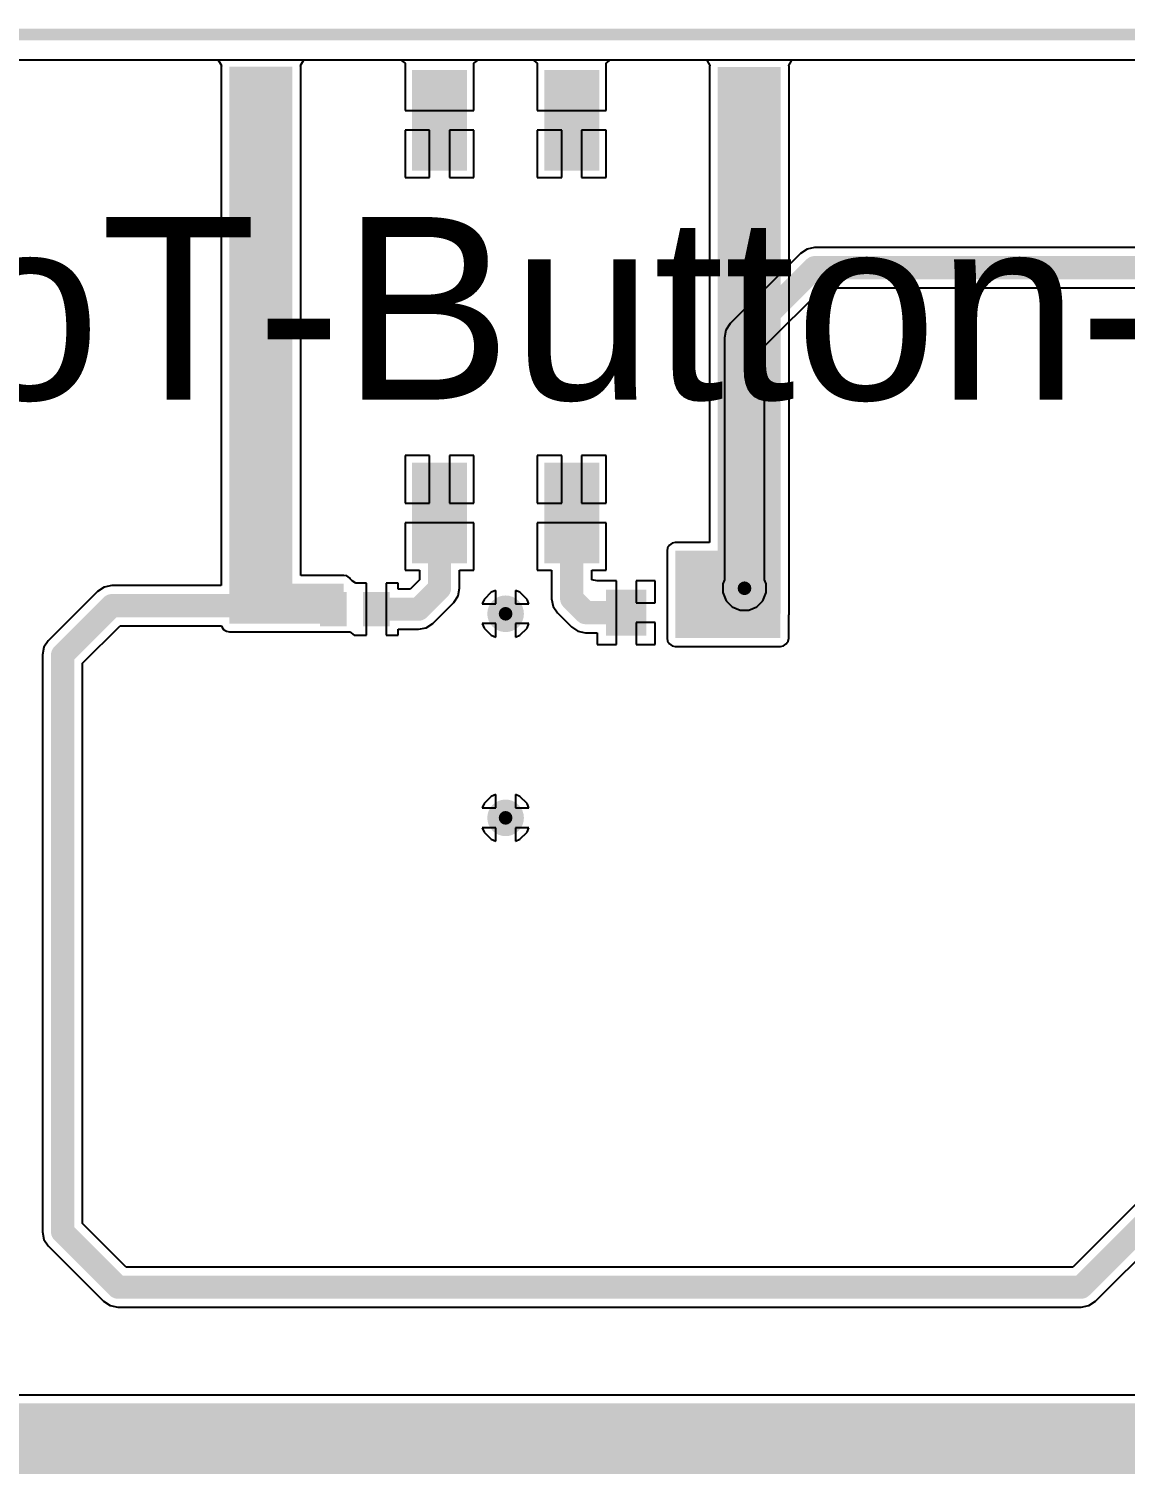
# Model space of a CAD drawing. Header units: millimetres. Extents: x -0.2 to 3.71, y -0.88 to 2.79.
# Drawn here: x 1.106 to 2.051, y 1.542 to 2.781 of the extents above; entities that cross this region are included whole.
import ezdxf

# ---------------------------------------------------------------- set-up
doc = ezdxf.new("R2010")
doc.units = ezdxf.units.MM
doc.header["$MEASUREMENT"] = 0
for name, color, linetype in [('BottomLayer', 5, 'Continuous'), ('BottomPaste', 16, 'Continuous'), ('BottomSolder', 6, 'Continuous'), ('Mechanical2', 216, 'Continuous'), ('TopLayer', 1, 'Continuous'), ('TopOverlay', 2, 'Continuous'), ('TopSolder', 216, 'Continuous'), ('ViaHoleLayer', 16, 'Continuous')]:
    doc.layers.add(name, color=color, linetype=linetype)
doc.styles.add('Arial', font='', dxfattribs={"height": 0.2})
doc.styles.get('Arial').set_extended_font_data('Arial')

# ---------------------------------------------------------------- blocks, each defined once
blk = doc.blocks.new('C___0402_B_5')
at = {"layer": 'BottomLayer'}
for points in [[(-0.0095, 0.0125), (-0.0095, -0.0125), (-0.0275, -0.0125), (-0.0275, 0.0125)], [(0.0275, 0.0125), (0.0275, -0.0125), (0.0095, -0.0125), (0.0095, 0.0125)]]:
    blk.add_hatch(color=5, dxfattribs=at).paths.add_polyline_path(points)
at = {"layer": 'BottomPaste'}
for points in [[(-0.0095, 0.0125), (-0.0095, -0.0125), (-0.0275, -0.0125), (-0.0275, 0.0125)], [(0.0275, 0.0125), (0.0275, -0.0125), (0.0095, -0.0125), (0.0095, 0.0125)]]:
    blk.add_hatch(color=16, dxfattribs=at).paths.add_polyline_path(points)
at = {"layer": 'BottomSolder'}
for points in [[(-0.0071, 0.0149), (-0.0071, -0.0149), (-0.0299, -0.0149), (-0.0299, 0.0149)], [(0.0299, 0.0149), (0.0299, -0.0149), (0.0071, -0.0149), (0.0071, 0.0149)]]:
    blk.add_hatch(color=6, dxfattribs=at).paths.add_polyline_path(points)
blk = doc.blocks.new('K2_6639SP_C4SC_04_B_13')
at = {"layer": 'BottomLayer'}
for points in [[(-0.1299, 0.0571), (-0.2087, 0.0571), (-0.2087, 0.0965), (-0.1299, 0.0965)], [(0.2087, 0.0571), (0.1299, 0.0571), (0.1299, 0.0965), (0.2087, 0.0965)], [(-0.1299, -0.0965), (-0.2087, -0.0965), (-0.2087, -0.0571), (-0.1299, -0.0571)], [(0.2087, -0.0965), (0.1299, -0.0965), (0.1299, -0.0571), (0.2087, -0.0571)]]:
    blk.add_hatch(color=5, dxfattribs=at).paths.add_polyline_path(points)
at = {"layer": 'BottomPaste'}
for points in [[(-0.1299, 0.0571), (-0.2087, 0.0571), (-0.2087, 0.0965), (-0.1299, 0.0965)], [(0.2087, 0.0571), (0.1299, 0.0571), (0.1299, 0.0965), (0.2087, 0.0965)], [(-0.1299, -0.0965), (-0.2087, -0.0965), (-0.2087, -0.0571), (-0.1299, -0.0571)], [(0.2087, -0.0965), (0.1299, -0.0965), (0.1299, -0.0571), (0.2087, -0.0571)]]:
    blk.add_hatch(color=16, dxfattribs=at).paths.add_polyline_path(points)
at = {"layer": 'BottomSolder'}
for points in [[(-0.1259, 0.0531), (-0.2127, 0.0531), (-0.2127, 0.1005), (-0.1259, 0.1005)], [(0.2127, 0.0531), (0.1259, 0.0531), (0.1259, 0.1005), (0.2127, 0.1005)], [(-0.1259, -0.1005), (-0.2127, -0.1005), (-0.2127, -0.0531), (-0.1259, -0.0531)], [(0.2127, -0.1005), (0.1259, -0.1005), (0.1259, -0.0531), (0.2127, -0.0531)]]:
    blk.add_hatch(color=6, dxfattribs=at).paths.add_polyline_path(points)
blk = doc.blocks.new('K2_6639SP_C4SC_04_B_14')
at = {"layer": 'BottomLayer'}
for points in [[(-0.1299, 0.0571), (-0.2087, 0.0571), (-0.2087, 0.0965), (-0.1299, 0.0965)], [(0.2087, 0.0571), (0.1299, 0.0571), (0.1299, 0.0965), (0.2087, 0.0965)], [(-0.1299, -0.0965), (-0.2087, -0.0965), (-0.2087, -0.0571), (-0.1299, -0.0571)], [(0.2087, -0.0965), (0.1299, -0.0965), (0.1299, -0.0571), (0.2087, -0.0571)]]:
    blk.add_hatch(color=5, dxfattribs=at).paths.add_polyline_path(points)
at = {"layer": 'BottomPaste'}
for points in [[(-0.1299, 0.0571), (-0.2087, 0.0571), (-0.2087, 0.0965), (-0.1299, 0.0965)], [(0.2087, 0.0571), (0.1299, 0.0571), (0.1299, 0.0965), (0.2087, 0.0965)], [(-0.1299, -0.0965), (-0.2087, -0.0965), (-0.2087, -0.0571), (-0.1299, -0.0571)], [(0.2087, -0.0965), (0.1299, -0.0965), (0.1299, -0.0571), (0.2087, -0.0571)]]:
    blk.add_hatch(color=16, dxfattribs=at).paths.add_polyline_path(points)
at = {"layer": 'BottomSolder'}
for points in [[(-0.1259, 0.0531), (-0.2127, 0.0531), (-0.2127, 0.1005), (-0.1259, 0.1005)], [(0.2127, 0.0531), (0.1259, 0.0531), (0.1259, 0.1005), (0.2127, 0.1005)], [(-0.1259, -0.1005), (-0.2127, -0.1005), (-0.2127, -0.0531), (-0.1259, -0.0531)], [(0.2127, -0.1005), (0.1259, -0.1005), (0.1259, -0.0531), (0.2127, -0.0531)]]:
    blk.add_hatch(color=6, dxfattribs=at).paths.add_polyline_path(points)
blk = doc.blocks.new('C___0603_B_42')
at = {"layer": 'BottomLayer'}
for points in [[(-0.045, -0.0175), (-0.045, 0.0175), (-0.015, 0.0175), (-0.015, -0.0175)], [(0.015, -0.0175), (0.015, 0.0175), (0.045, 0.0175), (0.045, -0.0175)]]:
    blk.add_hatch(color=5, dxfattribs=at).paths.add_polyline_path(points)
at = {"layer": 'BottomPaste'}
for points in [[(-0.045, -0.0175), (-0.045, 0.0175), (-0.015, 0.0175), (-0.015, -0.0175)], [(0.015, -0.0175), (0.015, 0.0175), (0.045, 0.0175), (0.045, -0.0175)]]:
    blk.add_hatch(color=16, dxfattribs=at).paths.add_polyline_path(points)
at = {"layer": 'BottomSolder'}
for points in [[(-0.0474, -0.0199), (-0.0474, 0.0199), (-0.0126, 0.0199), (-0.0126, -0.0199)], [(0.0126, -0.0199), (0.0126, 0.0199), (0.0474, 0.0199), (0.0474, -0.0199)]]:
    blk.add_hatch(color=6, dxfattribs=at).paths.add_polyline_path(points)

msp = doc.modelspace()

# ---------------------------------------------------------------- hatches: boundary and pattern name
at = {"layer": 'BottomLayer'}
for points in [[(1.2789, 2.7479), (1.2789, 2.2675), (1.3332, 2.2675), (1.3332, 2.7479)], [(1.7, 2.7476), (1.7, 2.276), (1.7543, 2.276), (1.7543, 2.7476)], [(1.6633, 2.255), (1.754, 2.255), (1.754, 2.3303), (1.6633, 2.3303)], [(1.3774, 2.302), (1.2842, 2.302), (1.2842, 2.2675), (1.3774, 2.2675)]]:
    msp.add_hatch(color=5, dxfattribs=at).paths.add_polyline_path(points)
h = msp.add_hatch(color=5, dxfattribs=at)
edge = h.paths.add_edge_path()
edge.add_arc((1.723, 2.298), 0.0118, 0, 360)
h = msp.add_hatch(color=5, dxfattribs=at)
edge = h.paths.add_edge_path()
edge.add_arc((1.517, 2.276), 0.0118, 0, 360)
h = msp.add_hatch(color=5, dxfattribs=at)
edge = h.paths.add_edge_path()
edge.add_arc((1.517, 2.1), 0.0118, 0, 360)
at = {"layer": 'BottomSolder'}
h = msp.add_hatch(color=6, dxfattribs=at)
edge = h.paths.add_edge_path()
edge.add_arc((1.723, 2.298), 0.0158, 0, 360)
h = msp.add_hatch(color=6, dxfattribs=at)
edge = h.paths.add_edge_path()
edge.add_arc((1.517, 2.276), 0.0158, 0, 360)
h = msp.add_hatch(color=6, dxfattribs=at)
edge = h.paths.add_edge_path()
edge.add_arc((1.517, 2.1), 0.0158, 0, 360)
at = {"layer": 'TopLayer'}
h = msp.add_hatch(color=1, dxfattribs=at)
edge = h.paths.add_edge_path()
edge.add_arc((1.723, 2.298), 0.0118, 0, 360)
h = msp.add_hatch(color=1, dxfattribs=at)
edge = h.paths.add_edge_path()
edge.add_arc((1.517, 2.276), 0.0118, 0, 360)
h = msp.add_hatch(color=1, dxfattribs=at)
edge = h.paths.add_edge_path()
edge.add_arc((1.517, 2.1), 0.0118, 0, 360)
for points in [[(0.951, 1.516), (2.1736, 1.516), (2.1736, 1.595), (0.951, 1.595)], [(1.1853, 1.2663), (1.2996, 1.3322), (1.149, 1.5931), (1.0347, 1.5272)], [(1.6299, 1.4732), (1.7442, 1.4072), (1.807, 1.516), (1.6927, 1.582)]]:
    msp.add_hatch(color=1, dxfattribs=at).paths.add_polyline_path(points)
at = {"layer": 'TopSolder'}
h = msp.add_hatch(color=216, dxfattribs=at)
edge = h.paths.add_edge_path()
edge.add_arc((1.723, 2.298), 0.0158, 0, 360)
h = msp.add_hatch(color=216, dxfattribs=at)
edge = h.paths.add_edge_path()
edge.add_arc((1.517, 2.276), 0.0158, 0, 360)
h = msp.add_hatch(color=216, dxfattribs=at)
edge = h.paths.add_edge_path()
edge.add_arc((1.517, 2.1), 0.0158, 0, 360)
at = {"layer": 'ViaHoleLayer'}
h = msp.add_hatch(color=16, dxfattribs=at)
edge = h.paths.add_edge_path()
edge.add_arc((1.723, 2.298), 0.00591, 0, 360)
h = msp.add_hatch(color=16, dxfattribs=at)
edge = h.paths.add_edge_path()
edge.add_arc((1.517, 2.276), 0.00591, 0, 360)
h = msp.add_hatch(color=16, dxfattribs=at)
edge = h.paths.add_edge_path()
edge.add_arc((1.517, 2.1), 0.00591, 0, 360)

# ---------------------------------------------------------------- linework, layer by layer
at = {"layer": 'BottomLayer'}
for p, q in [((0.7932, 2.7538), (1.2684, 2.7538)), ((1.2684, 2.7538), (1.2693, 2.7531)), ((1.2693, 2.7531), (1.2719, 2.7488)), ((1.2719, 2.7488), (1.2717, 2.7479)), ((1.3401, 2.7488), (1.3428, 2.7531)), ((1.3403, 2.7479), (1.3401, 2.7488)), ((1.3428, 2.7531), (1.3437, 2.7538)), ((1.3437, 2.7538), (1.4265, 2.7538)), ((1.4265, 2.7538), (1.4303, 2.751)), ((1.4303, 2.751), (1.4303, 2.7488)), ((1.4303, 2.7488), (1.4303, 2.7101)), ((1.4897, 2.751), (1.4935, 2.7538)), ((1.4897, 2.7488), (1.4897, 2.751)), ((1.4897, 2.7101), (1.4897, 2.7488)), ((1.4935, 2.7538), (1.5405, 2.7538)), ((1.5405, 2.7538), (1.5443, 2.751)), ((1.5443, 2.751), (1.5443, 2.7488)), ((1.5443, 2.7488), (1.5443, 2.7101)), ((1.6037, 2.751), (1.6075, 2.7538)), ((1.6037, 2.7488), (1.6037, 2.751)), ((1.6037, 2.7101), (1.6037, 2.7488)), ((1.6075, 2.7538), (1.6897, 2.7538)), ((1.6897, 2.7538), (1.6907, 2.7529)), ((1.6907, 2.7529), (1.6931, 2.7488)), ((1.6931, 2.7488), (1.6928, 2.7476)), ((1.7612, 2.7488), (1.7636, 2.7529)), ((1.7614, 2.7476), (1.7612, 2.7488)), ((1.7636, 2.7529), (1.7646, 2.7538)), ((1.7646, 2.7538), (2.3615, 2.7538)), ((1.2717, 2.7479), (1.2717, 2.3003)), ((1.3403, 2.3091), (1.3403, 2.7479)), ((1.6928, 2.7476), (1.6928, 2.3374)), ((1.7614, 2.276), (1.7614, 2.7476)), ((1.4303, 2.7101), (1.46, 2.7101)), ((1.46, 2.7101), (1.4897, 2.7101)), ((1.5443, 2.7101), (1.574, 2.7101)), ((1.574, 2.7101), (1.6037, 2.7101)), ((1.4515, 2.6931), (1.4303, 2.6931)), ((1.4303, 2.6931), (1.4303, 2.6522)), ((1.4515, 2.6522), (1.4515, 2.6931)), ((1.4897, 2.6931), (1.4685, 2.6931)), ((1.4685, 2.6931), (1.4685, 2.6522)), ((1.4897, 2.6522), (1.4897, 2.6931)), ((1.5655, 2.6931), (1.5443, 2.6931)), ((1.5443, 2.6931), (1.5443, 2.6522)), ((1.5655, 2.6522), (1.5655, 2.6931)), ((1.6037, 2.6931), (1.5825, 2.6931)), ((1.5825, 2.6931), (1.5825, 2.6522)), ((1.6037, 2.6522), (1.6037, 2.6931)), ((1.4303, 2.6522), (1.4515, 2.6522)), ((1.4685, 2.6522), (1.4897, 2.6522)), ((1.5443, 2.6522), (1.5655, 2.6522)), ((1.5825, 2.6522), (1.6037, 2.6522)), ((1.4515, 2.4124), (1.4303, 2.4124)), ((1.4303, 2.4124), (1.4303, 2.3715)), ((1.4515, 2.3715), (1.4515, 2.4124)), ((1.4897, 2.4124), (1.4685, 2.4124)), ((1.4685, 2.4124), (1.4685, 2.3715)), ((1.4897, 2.3715), (1.4897, 2.4124)), ((1.5655, 2.4124), (1.5443, 2.4124)), ((1.5443, 2.4124), (1.5443, 2.3715)), ((1.5655, 2.3715), (1.5655, 2.4124)), ((1.6037, 2.4124), (1.5825, 2.4124)), ((1.5825, 2.4124), (1.5825, 2.3715)), ((1.6037, 2.3715), (1.6037, 2.4124)), ((1.4303, 2.3715), (1.4515, 2.3715)), ((1.4685, 2.3715), (1.4897, 2.3715)), ((1.5443, 2.3715), (1.5655, 2.3715)), ((1.5825, 2.3715), (1.6037, 2.3715)), ((1.46, 2.3545), (1.4303, 2.3545)), ((1.4303, 2.3545), (1.4303, 2.3136)), ((1.4897, 2.3545), (1.46, 2.3545)), ((1.4897, 2.3136), (1.4897, 2.3545)), ((1.574, 2.3545), (1.5443, 2.3545)), ((1.5443, 2.3545), (1.5443, 2.3136)), ((1.6037, 2.3545), (1.574, 2.3545)), ((1.6037, 2.3136), (1.6037, 2.3545)), ((1.6567, 2.333), (1.6562, 2.3303)), ((1.6562, 2.3303), (1.6562, 2.255)), ((1.6583, 2.3353), (1.6567, 2.333)), ((1.6606, 2.3369), (1.6583, 2.3353)), ((1.6633, 2.3374), (1.6606, 2.3369)), ((1.6928, 2.3374), (1.6633, 2.3374)), ((1.3774, 2.3091), (1.3403, 2.3091)), ((1.3801, 2.3086), (1.3774, 2.3091)), ((1.3824, 2.307), (1.3801, 2.3086)), ((1.3831, 2.3061), (1.3824, 2.307)), ((1.3848, 2.3043), (1.3831, 2.3061)), ((1.388, 2.3025), (1.3848, 2.3043)), ((1.4303, 2.3136), (1.4427, 2.3136)), ((1.4427, 2.3052), (1.4348, 2.2973)), ((1.4427, 2.3136), (1.4427, 2.3052)), ((1.4773, 2.298), (1.4773, 2.3136)), ((1.4773, 2.3136), (1.4897, 2.3136)), ((1.5443, 2.3136), (1.5567, 2.3136)), ((1.5567, 2.3136), (1.5567, 2.289)), ((1.5913, 2.3053), (1.5913, 2.3136)), ((1.5913, 2.3136), (1.6037, 2.3136)), ((1.596, 2.3045), (1.5913, 2.3053)), ((1.6125, 2.3045), (1.596, 2.3045)), ((1.596, 2.3045), (1.596, 2.3045)), ((1.6125, 2.277), (1.6125, 2.3045)), ((1.646, 2.3045), (1.6295, 2.3045)), ((1.6295, 2.3045), (1.6295, 2.2855)), ((1.646, 2.2855), (1.646, 2.3045)), ((1.1652, 2.2953), (1.1227, 2.2527)), ((1.1709, 2.299), (1.1652, 2.2953)), ((1.1775, 2.3003), (1.1709, 2.299)), ((1.2717, 2.3003), (1.1775, 2.3003)), ((1.3893, 2.3025), (1.388, 2.3025)), ((1.397, 2.3025), (1.3893, 2.3025)), ((1.397, 2.28), (1.397, 2.3025)), ((1.4245, 2.3025), (1.414, 2.3025)), ((1.414, 2.3025), (1.414, 2.28)), ((1.4245, 2.2973), (1.4245, 2.3025)), ((1.4348, 2.2973), (1.4245, 2.2973)), ((1.4723, 2.2857), (1.476, 2.2914)), ((1.476, 2.2914), (1.4773, 2.298)), ((1.5046, 2.2945), (1.4985, 2.2884)), ((1.5085, 2.2961), (1.5046, 2.2945)), ((1.5085, 2.2845), (1.5085, 2.2961)), ((1.5294, 2.2945), (1.5255, 2.2961)), ((1.5255, 2.2961), (1.5255, 2.2845)), ((1.5355, 2.2884), (1.5294, 2.2945)), ((1.397, 2.2575), (1.397, 2.28)), ((1.414, 2.28), (1.414, 2.2575)), ((1.4543, 2.2677), (1.4723, 2.2857)), ((1.4985, 2.2884), (1.4969, 2.2845)), ((1.4969, 2.2845), (1.5085, 2.2845)), ((1.5255, 2.2845), (1.5371, 2.2845)), ((1.5371, 2.2845), (1.5355, 2.2884)), ((1.5567, 2.289), (1.558, 2.2824)), ((1.558, 2.2824), (1.5617, 2.2767)), ((1.6295, 2.2855), (1.646, 2.2855)), ((1.4486, 2.264), (1.4543, 2.2677)), ((1.5085, 2.2675), (1.4969, 2.2675)), ((1.4969, 2.2675), (1.4985, 2.2636)), ((1.5085, 2.2559), (1.5085, 2.2675)), ((1.5371, 2.2675), (1.5255, 2.2675)), ((1.5255, 2.2675), (1.5255, 2.2559)), ((1.5355, 2.2636), (1.5371, 2.2675)), ((1.5617, 2.2767), (1.5737, 2.2647)), ((1.6125, 2.2495), (1.6125, 2.277)), ((1.646, 2.2685), (1.6295, 2.2685)), ((1.6295, 2.2685), (1.6295, 2.2495)), ((1.646, 2.2495), (1.646, 2.2685)), ((1.7611, 2.2746), (1.7614, 2.276)), ((1.7611, 2.255), (1.7611, 2.2746)), ((1.1523, 2.2333), (1.1847, 2.2657)), ((1.1847, 2.2657), (1.2721, 2.2657)), ((1.2721, 2.2657), (1.2723, 2.2648)), ((1.2723, 2.2648), (1.2738, 2.2625)), ((1.2738, 2.2625), (1.2762, 2.2609)), ((1.2762, 2.2609), (1.2789, 2.2604)), ((1.2789, 2.2604), (1.3774, 2.2604)), ((1.3774, 2.2604), (1.3781, 2.2605)), ((1.3781, 2.2605), (1.3827, 2.2605)), ((1.3827, 2.2605), (1.3865, 2.2575)), ((1.3865, 2.2575), (1.3883, 2.2575)), ((1.3883, 2.2575), (1.397, 2.2575)), ((1.414, 2.2575), (1.4245, 2.2575)), ((1.4245, 2.2575), (1.4245, 2.2627)), ((1.4245, 2.2627), (1.442, 2.2627)), ((1.442, 2.2627), (1.4486, 2.264)), ((1.4985, 2.2636), (1.5046, 2.2575)), ((1.5046, 2.2575), (1.5085, 2.2559)), ((1.5255, 2.2559), (1.5294, 2.2575)), ((1.5294, 2.2575), (1.5355, 2.2636)), ((1.5737, 2.2647), (1.5794, 2.261)), ((1.5794, 2.261), (1.586, 2.2597)), ((1.586, 2.2597), (1.586, 2.2597)), ((1.586, 2.2597), (1.596, 2.2597)), ((1.596, 2.2597), (1.596, 2.2495)), ((1.6562, 2.255), (1.6567, 2.2523)), ((1.7606, 2.2523), (1.7611, 2.255)), ((1.1189, 2.2471), (1.1176, 2.2405)), ((1.1227, 2.2527), (1.1189, 2.2471)), ((1.596, 2.2495), (1.6125, 2.2495)), ((1.6295, 2.2495), (1.646, 2.2495)), ((1.6567, 2.2523), (1.6583, 2.25)), ((1.6583, 2.25), (1.6606, 2.2484)), ((1.6606, 2.2484), (1.6633, 2.2479)), ((1.6633, 2.2479), (1.754, 2.2479)), ((1.754, 2.2479), (1.7567, 2.2484)), ((1.7567, 2.2484), (1.759, 2.25)), ((1.759, 2.25), (1.7606, 2.2523)), ((1.1176, 2.2405), (1.1176, 1.743)), ((1.1523, 1.7502), (1.1523, 2.2333)), ((1.5046, 2.1185), (1.4985, 2.1124)), ((1.5085, 2.1201), (1.5046, 2.1185)), ((1.5085, 2.1085), (1.5085, 2.1201)), ((1.5294, 2.1185), (1.5255, 2.1201)), ((1.5255, 2.1201), (1.5255, 2.1085)), ((1.5355, 2.1124), (1.5294, 2.1185)), ((1.4985, 2.1124), (1.4969, 2.1085)), ((1.4969, 2.1085), (1.5085, 2.1085)), ((1.5255, 2.1085), (1.5371, 2.1085)), ((1.5371, 2.1085), (1.5355, 2.1124)), ((1.5085, 2.0915), (1.4969, 2.0915)), ((1.4969, 2.0915), (1.4985, 2.0876)), ((1.4985, 2.0876), (1.5046, 2.0815)), ((1.5046, 2.0815), (1.5085, 2.0799)), ((1.5085, 2.0799), (1.5085, 2.0915)), ((1.5371, 2.0915), (1.5255, 2.0915)), ((1.5255, 2.0915), (1.5255, 2.0799)), ((1.5255, 2.0799), (1.5294, 2.0815)), ((1.5294, 2.0815), (1.5355, 2.0876)), ((1.5355, 2.0876), (1.5371, 2.0915)), ((2.2034, 1.9099), (2.0061, 1.7126)), ((2.0256, 1.6831), (2.2228, 1.8803)), ((1.1899, 1.7126), (1.1523, 1.7502)), ((1.1176, 1.743), (1.1189, 1.7364)), ((1.1189, 1.7364), (1.1227, 1.7308)), ((1.1227, 1.7308), (1.1704, 1.6831)), ((2.0061, 1.7126), (1.1899, 1.7126)), ((1.1704, 1.6831), (1.1761, 1.6793)), ((1.1761, 1.6793), (1.1827, 1.678)), ((1.1827, 1.678), (2.0133, 1.678)), ((2.0133, 1.678), (2.0199, 1.6793)), ((2.0199, 1.6793), (2.0256, 1.6831))]:
    msp.add_line(p, q, dxfattribs=at)
at = {"layer": 'BottomLayer', "const_width": 0.02}
for points in [[(1.46, 2.298), (1.46, 2.363)], [(1.574, 2.289), (1.574, 2.363)], [(1.442, 2.28), (1.46, 2.298)], [(1.135, 2.2405), (1.1775, 2.283)], [(1.1775, 2.283), (1.3145, 2.283)], [(1.574, 2.289), (1.586, 2.277)], [(1.4054, 2.28), (1.4055, 2.28)], [(1.4055, 2.28), (1.442, 2.28)], [(1.586, 2.277), (1.621, 2.277)], [(1.135, 1.743), (1.135, 2.2405)], [(2.0133, 1.6953), (2.2156, 1.8976)], [(1.135, 1.743), (1.1827, 1.6953)], [(1.1827, 1.6953), (2.0133, 1.6953)]]:
    msp.add_lwpolyline(points, dxfattribs=at)
at = {"layer": 'BottomLayer', "const_width": 0.01}
for points in [[(1.455, 2.363, 1), (1.465, 2.363, 1)], [(1.569, 2.363, 1), (1.579, 2.363, 1)], [(1.455, 2.298, 1), (1.465, 2.298, 1)], [(1.455, 2.298, 1), (1.465, 2.298, 1)], [(1.1725, 2.283, 1), (1.1825, 2.283, 1)], [(1.1725, 2.283, 1), (1.1825, 2.283, 1)], [(1.3095, 2.283, 1), (1.3195, 2.283, 1)], [(1.569, 2.289, 1), (1.579, 2.289, 1)], [(1.569, 2.289, 1), (1.579, 2.289, 1)], [(1.4004, 2.28, 1), (1.4104, 2.28, 1)], [(1.4005, 2.28, 1), (1.4105, 2.28, 1)], [(1.4005, 2.28, 1), (1.4105, 2.28, 1)], [(1.437, 2.28, 1), (1.447, 2.28, 1)], [(1.437, 2.28, 1), (1.447, 2.28, 1)], [(1.581, 2.277, 1), (1.591, 2.277, 1)], [(1.581, 2.277, 1), (1.591, 2.277, 1)], [(1.616, 2.277, 1), (1.626, 2.277, 1)], [(1.13, 2.2405, 1), (1.14, 2.2405, 1)], [(1.13, 2.2405, 1), (1.14, 2.2405, 1)], [(1.13, 1.743, 1), (1.14, 1.743, 1)], [(1.13, 1.743, 1), (1.14, 1.743, 1)], [(1.1777, 1.6953, 1), (1.1877, 1.6953, 1)], [(1.1777, 1.6953, 1), (1.1877, 1.6953, 1)], [(2.0083, 1.6953, 1), (2.0183, 1.6953, 1)], [(2.0083, 1.6953, 1), (2.0183, 1.6953, 1)]]:
    msp.add_lwpolyline(points, format="xyb", close=True, dxfattribs=at)
at = {"layer": 'Mechanical2', "const_width": 0.01}
msp.add_lwpolyline([(0.7874, 2.7756), (2.3622, 2.7756)], dxfattribs=at)
at = {"layer": 'TopLayer'}
for p, q in [((0.7908, 2.7538), (2.3615, 2.7538)), ((1.7769, 2.5906), (1.7713, 2.5868)), ((1.7835, 2.5919), (1.7769, 2.5906)), ((2.1329, 2.5919), (1.7835, 2.5919)), ((1.7713, 2.5868), (1.7107, 2.5263)), ((1.7403, 2.5068), (1.7907, 2.5572)), ((1.7907, 2.5572), (2.1329, 2.5572)), ((1.7107, 2.5263), (1.707, 2.5206)), ((1.707, 2.5206), (1.7057, 2.514)), ((1.7057, 2.514), (1.7057, 2.3053)), ((1.7403, 2.3053), (1.7403, 2.5068)), ((1.7057, 2.3053), (1.7042, 2.3017)), ((1.7418, 2.3017), (1.7403, 2.3053)), ((1.5046, 2.2945), (1.4985, 2.2884)), ((1.5085, 2.2961), (1.5046, 2.2945)), ((1.5085, 2.2845), (1.5085, 2.2961)), ((1.5294, 2.2945), (1.5255, 2.2961)), ((1.5255, 2.2961), (1.5255, 2.2845)), ((1.5355, 2.2884), (1.5294, 2.2945)), ((1.7042, 2.3017), (1.7042, 2.2943)), ((1.7042, 2.2943), (1.7071, 2.2873)), ((1.7389, 2.2873), (1.7418, 2.2943)), ((1.7418, 2.2943), (1.7418, 2.3017)), ((1.4985, 2.2884), (1.4969, 2.2845)), ((1.4969, 2.2845), (1.5085, 2.2845)), ((1.5255, 2.2845), (1.5371, 2.2845)), ((1.5371, 2.2845), (1.5355, 2.2884)), ((1.7071, 2.2873), (1.7123, 2.2821)), ((1.7123, 2.2821), (1.7193, 2.2792)), ((1.7193, 2.2792), (1.7267, 2.2792)), ((1.7267, 2.2792), (1.7337, 2.2821)), ((1.7337, 2.2821), (1.7389, 2.2873)), ((1.5085, 2.2675), (1.4969, 2.2675)), ((1.4969, 2.2675), (1.4985, 2.2636)), ((1.5085, 2.2559), (1.5085, 2.2675)), ((1.5371, 2.2675), (1.5255, 2.2675)), ((1.5255, 2.2675), (1.5255, 2.2559)), ((1.5355, 2.2636), (1.5371, 2.2675)), ((1.4985, 2.2636), (1.5046, 2.2575)), ((1.5046, 2.2575), (1.5085, 2.2559)), ((1.5255, 2.2559), (1.5294, 2.2575)), ((1.5294, 2.2575), (1.5355, 2.2636)), ((1.5046, 2.1185), (1.4985, 2.1124)), ((1.5085, 2.1201), (1.5046, 2.1185)), ((1.5085, 2.1085), (1.5085, 2.1201)), ((1.5294, 2.1185), (1.5255, 2.1201)), ((1.5255, 2.1201), (1.5255, 2.1085)), ((1.5355, 2.1124), (1.5294, 2.1185)), ((1.4985, 2.1124), (1.4969, 2.1085)), ((1.4969, 2.1085), (1.5085, 2.1085)), ((1.5255, 2.1085), (1.5371, 2.1085)), ((1.5371, 2.1085), (1.5355, 2.1124)), ((1.5085, 2.0915), (1.4969, 2.0915)), ((1.4969, 2.0915), (1.4985, 2.0876)), ((1.4985, 2.0876), (1.5046, 2.0815)), ((1.5046, 2.0815), (1.5085, 2.0799)), ((1.5085, 2.0799), (1.5085, 2.0915)), ((1.5371, 2.0915), (1.5255, 2.0915)), ((1.5255, 2.0915), (1.5255, 2.0799)), ((1.5255, 2.0799), (1.5294, 2.0815)), ((1.5294, 2.0815), (1.5355, 2.0876)), ((1.5355, 2.0876), (1.5371, 2.0915)), ((2.1736, 1.6021), (0.949, 1.6021))]:
    msp.add_line(p, q, dxfattribs=at)
at = {"layer": 'TopLayer', "const_width": 0.02}
for points in [[(1.723, 2.514), (1.7835, 2.5745)], [(1.7835, 2.5745), (2.1402, 2.5745)], [(1.723, 2.298), (1.723, 2.514)]]:
    msp.add_lwpolyline(points, dxfattribs=at)
at = {"layer": 'TopLayer', "const_width": 0.01}
for points in [[(1.7785, 2.5745, 1), (1.7885, 2.5745, 1)], [(1.7785, 2.5745, 1), (1.7885, 2.5745, 1)], [(1.718, 2.514, 1), (1.728, 2.514, 1)], [(1.718, 2.514, 1), (1.728, 2.514, 1)], [(1.718, 2.298, 1), (1.728, 2.298, 1)]]:
    msp.add_lwpolyline(points, format="xyb", close=True, dxfattribs=at)

# ---------------------------------------------------------------- block references
for name, p, rotation in [('K2_6639SP_C4SC_04_B_13', (1.3832, 2.5323), 90), ('K2_6639SP_C4SC_04_B_14', (1.6508, 2.5323), 270), ('C___0402_B_5', (1.387, 2.28), 180), ('C___0603_B_42', (1.651, 2.277), 180)]:
    msp.add_blockref(name, p, dxfattribs=dict(rotation=rotation))

# ---------------------------------------------------------------- texts
at = {"layer": 'TopOverlay', "style": 'Arial'}
msp.add_text('IoT-Button-v1.3', height=0.15748, dxfattribs=at).set_placement((0.9843, 2.4607))

doc.saveas('drawing.dxf')
